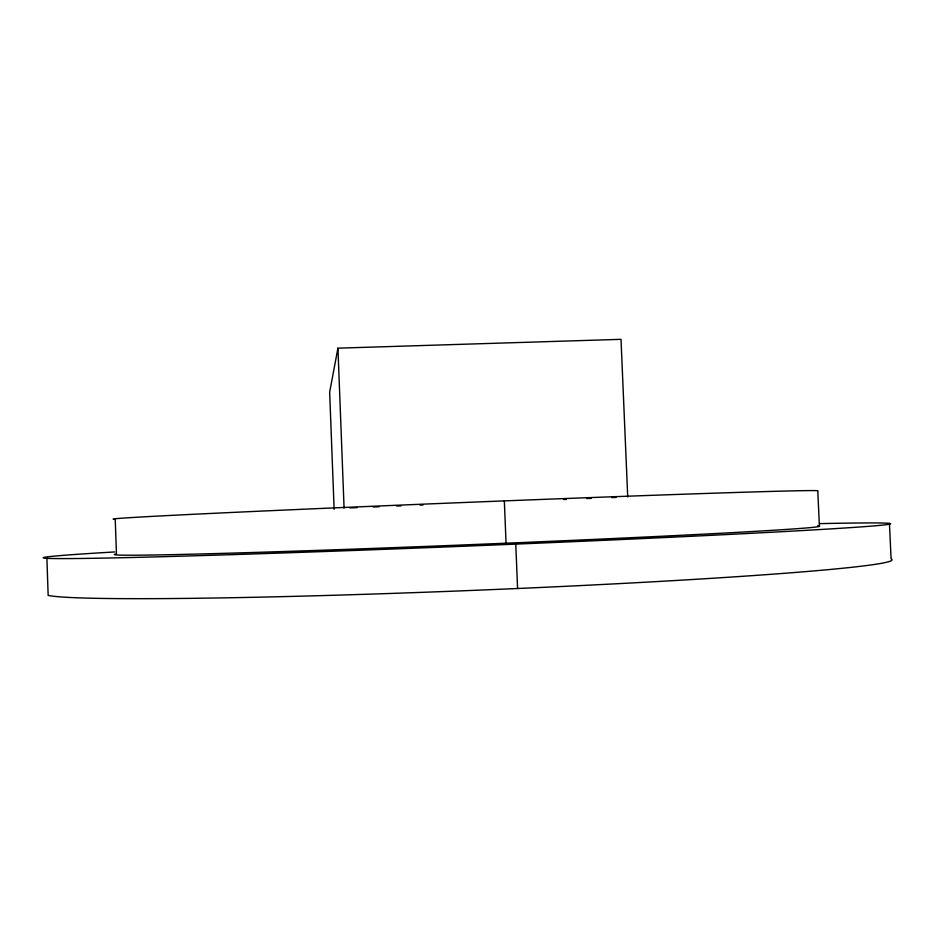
<?xml version="1.0" encoding="UTF-8"?>
<svg xmlns="http://www.w3.org/2000/svg" width="938" height="938" viewBox="0 0 938 938"><rect width="100%" height="100%" fill="white"/><g stroke="black" fill="none" stroke-linecap="round" stroke-linejoin="round"><path stroke-width="1.41" d="M627.721 496.952L621.015 339.333L337.938 348.174L329.648 392.19L334.127 509.24M349.921 507.904L357.237 507.61M373.324 506.977L379.163 506.743M396.715 506.051L401.101 505.887M420.107 505.136L423.026 505.019M563.398 499.485L566.317 499.368M586.789 498.559L591.175 498.395M611.646 497.586L616.032 497.41M889.447 523.439L891.1 558.954A423.906 13.73 -2.3 0 1 508.736 588.888A423.906 13.73 -2.3 0 1 48.155 595.396L46.9 558.286M819.39 526.112L817.795 490.867A352.618 2.509 -2.3 0 0 451.237 503.014A352.618 2.509 -2.3 0 0 115.233 519.289L116.453 553.983A352.805 4.409 -2.3 0 0 466.819 544.802A352.805 4.409 -2.3 0 0 817.573 525.831M515.771 544.11L517.588 588.501M504.339 500.904L506.063 543.196M337.938 348.174L344.082 508.126M819.519 523.639A423.683 5.335 -2.3 0 1 745.827 533.581A423.683 5.335 -2.3 0 1 187.952 555.988A423.683 5.335 -2.3 0 1 114.671 551.943"/></g></svg>
